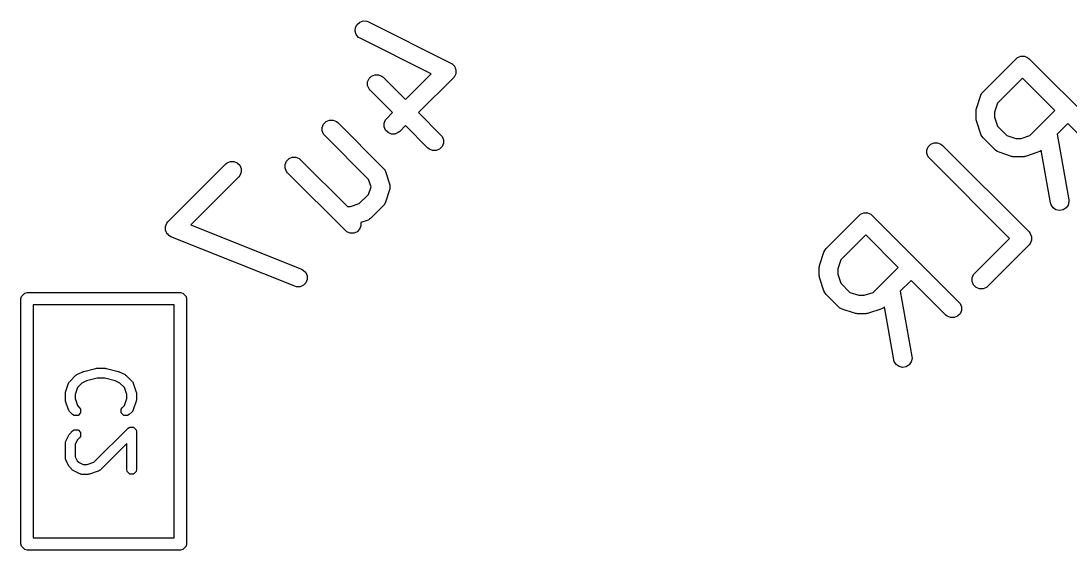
# Model space of a CAD drawing. Extents: x -0.05 to 2.94, y -0.16 to 2.16.
# Drawn here: x 1.6084 to 1.9453, y 0.8667 to 1.0366 of the extents above; entities that cross this region are included whole.
import ezdxf

# ---------------------------------------------------------------- set-up
doc = ezdxf.new("R2010")
doc.units = 0
doc.header["$MEASUREMENT"] = 0
doc.layers.add('BLACK', color=7, linetype='CONTINUOUS')

msp = doc.modelspace()

# ---------------------------------------------------------------- linework, layer by layer
at = {"layer": 'BLACK', "linetype": 'CONTINUOUS'}
for p, q in [((1.71574, 1.03331), (1.71583, 1.03446)), ((1.71583, 1.03446), (1.71634, 1.03549)), ((1.71634, 1.03549), (1.71721, 1.03624)), ((1.71721, 1.03624), (1.7183, 1.03661)), ((1.7183, 1.03661), (1.71945, 1.03653)), ((1.71945, 1.03653), (1.71999, 1.03632)), ((1.71999, 1.03632), (1.74651, 1.02306)), ((1.71611, 1.03222), (1.71574, 1.03331)), ((1.71686, 1.03135), (1.71611, 1.03222)), ((1.71735, 1.03104), (1.71686, 1.03135)), ((1.7402, 1.01961), (1.71735, 1.03104)), ((1.91737, 1.0139), (1.92797, 1.0245)), ((1.92797, 1.0245), (1.92842, 1.02487)), ((1.92842, 1.02487), (1.92949, 1.02531)), ((1.92949, 1.02531), (1.93064, 1.02531)), ((1.93064, 1.02531), (1.9317, 1.02487)), ((1.9317, 1.02487), (1.93215, 1.0245)), ((1.93215, 1.0245), (1.95999, 0.99666)), ((1.74651, 1.02306), (1.74675, 1.02291)), ((1.74675, 1.02291), (1.74683, 1.02288)), ((1.74683, 1.02288), (1.74687, 1.02284)), ((1.74687, 1.02284), (1.747, 1.02276)), ((1.747, 1.02276), (1.74731, 1.0224)), ((1.74731, 1.0224), (1.74764, 1.02206)), ((1.74764, 1.02206), (1.74768, 1.02196)), ((1.74768, 1.02196), (1.74775, 1.02188)), ((1.74775, 1.02188), (1.7479, 1.02144)), ((1.7479, 1.02144), (1.74808, 1.021)), ((1.74808, 1.021), (1.74808, 1.02089)), ((1.74808, 1.02089), (1.74812, 1.02079)), ((1.74812, 1.02079), (1.74808, 1.02032)), ((1.71975, 1.01702), (1.72019, 1.01809)), ((1.72019, 1.01809), (1.72101, 1.0189)), ((1.72101, 1.0189), (1.72207, 1.01934)), ((1.72207, 1.01934), (1.72323, 1.01934)), ((1.72323, 1.01934), (1.72429, 1.0189)), ((1.72429, 1.0189), (1.72474, 1.01853)), ((1.72474, 1.01853), (1.73193, 1.01134)), ((1.73193, 1.01134), (1.7402, 1.01961)), ((1.74727, 1.01833), (1.73611, 1.00717)), ((1.74746, 1.01856), (1.74727, 1.01833)), ((1.74752, 1.01861), (1.74746, 1.01856)), ((1.74755, 1.01866), (1.74752, 1.01861)), ((1.74764, 1.01878), (1.74755, 1.01866)), ((1.74782, 1.01922), (1.74764, 1.01878)), ((1.74803, 1.01964), (1.74782, 1.01922)), ((1.74804, 1.01975), (1.74803, 1.01964)), ((1.74808, 1.01985), (1.74804, 1.01975)), ((1.74808, 1.02032), (1.74808, 1.01985)), ((1.93006, 1.01824), (1.92204, 1.01022)), ((1.94047, 1.00783), (1.93006, 1.01824)), ((1.71975, 1.01587), (1.71975, 1.01702)), ((1.72019, 1.0148), (1.71975, 1.01587)), ((1.72056, 1.01436), (1.72019, 1.0148)), ((1.72775, 1.00717), (1.72056, 1.01436)), ((1.91533, 1.00877), (1.91665, 1.01274)), ((1.91665, 1.01274), (1.91689, 1.01327)), ((1.91689, 1.01327), (1.91696, 1.01335)), ((1.91696, 1.01335), (1.917, 1.01345)), ((1.917, 1.01345), (1.91737, 1.0139)), ((1.91518, 1.00783), (1.91521, 1.00812)), ((1.91518, 1.00518), (1.91518, 1.00783)), ((1.9152, 1.0082), (1.91522, 1.0083)), ((1.91521, 1.00812), (1.9152, 1.0082)), ((1.91522, 1.0083), (1.91523, 1.00841)), ((1.91523, 1.00841), (1.91526, 1.00848)), ((1.91526, 1.00848), (1.91533, 1.00877)), ((1.92204, 1.01022), (1.92108, 1.00735)), ((1.92108, 1.00735), (1.92108, 1.00566)), ((1.93244, 0.99981), (1.94047, 1.00783)), ((1.70561, 1.0035), (1.70643, 1.00432)), ((1.70643, 1.00432), (1.70749, 1.00476)), ((1.70749, 1.00476), (1.70864, 1.00476)), ((1.70864, 1.00476), (1.70971, 1.00432)), ((1.70971, 1.00432), (1.71016, 1.00395)), ((1.71016, 1.00395), (1.72474, 0.98937)), ((1.72506, 1.00376), (1.7255, 1.00483)), ((1.7255, 1.00483), (1.72586, 1.00528)), ((1.72586, 1.00528), (1.72775, 1.00717)), ((1.73611, 1.00717), (1.7433, 0.99997)), ((1.91521, 1.00489), (1.91518, 1.00518)), ((1.9152, 1.00481), (1.91521, 1.00489)), ((1.91522, 1.00471), (1.9152, 1.00481)), ((1.91523, 1.00461), (1.91522, 1.00471)), ((1.91526, 1.00453), (1.91523, 1.00461)), ((1.91533, 1.00425), (1.91526, 1.00453)), ((1.91665, 1.00027), (1.91533, 1.00425)), ((1.92108, 1.00566), (1.92204, 1.0028)), ((1.70517, 1.00244), (1.70561, 1.0035)), ((1.70517, 1.00129), (1.70517, 1.00244)), ((1.70561, 1.00022), (1.70517, 1.00129)), ((1.72506, 1.00261), (1.72506, 1.00376)), ((1.7255, 1.00155), (1.72506, 1.00261)), ((1.72631, 1.00073), (1.7255, 1.00155)), ((1.72738, 1.00029), (1.72631, 1.00073)), ((1.72959, 1.00073), (1.72853, 1.00029)), ((1.73004, 1.0011), (1.72959, 1.00073)), ((1.73193, 1.00299), (1.73004, 1.0011)), ((1.73912, 0.9958), (1.73193, 1.00299)), ((1.92204, 1.0028), (1.92503, 0.99981)), ((1.94464, 1.00366), (1.94119, 1.0002)), ((1.95581, 0.99249), (1.94464, 1.00366)), ((1.70598, 0.99978), (1.70561, 1.00022)), ((1.72007, 0.98569), (1.70598, 0.99978)), ((1.72853, 1.00029), (1.72738, 1.00029)), ((1.7433, 0.99997), (1.74366, 0.99953)), ((1.74366, 0.99953), (1.74411, 0.99846)), ((1.74411, 0.99731), (1.74366, 0.99625)), ((1.74411, 0.99846), (1.74411, 0.99731)), ((1.90058, 0.99703), (1.90165, 0.99747)), ((1.90165, 0.99747), (1.9028, 0.99747)), ((1.9028, 0.99747), (1.90386, 0.99703)), ((1.91689, 0.99974), (1.91665, 1.00027)), ((1.91696, 0.99966), (1.91689, 0.99974)), ((1.917, 0.99956), (1.91696, 0.99966)), ((1.91737, 0.99912), (1.917, 0.99956)), ((1.92134, 0.99514), (1.91737, 0.99912)), ((1.92503, 0.99981), (1.92789, 0.99886)), ((1.92789, 0.99886), (1.92958, 0.99886)), ((1.92958, 0.99886), (1.93244, 0.99981)), ((1.94119, 1.0002), (1.9449, 0.97918)), ((1.73957, 0.99543), (1.73912, 0.9958)), ((1.74063, 0.99499), (1.73957, 0.99543)), ((1.74179, 0.99499), (1.74063, 0.99499)), ((1.74285, 0.99543), (1.74179, 0.99499)), ((1.74366, 0.99625), (1.74285, 0.99543)), ((1.89933, 0.99515), (1.89977, 0.99622)), ((1.89933, 0.994), (1.89933, 0.99515)), ((1.89977, 0.99294), (1.89933, 0.994)), ((1.89977, 0.99622), (1.90058, 0.99703)), ((1.90386, 0.99703), (1.90431, 0.99666)), ((1.90431, 0.99666), (1.93215, 0.96883)), ((1.92179, 0.99477), (1.92134, 0.99514)), ((1.92189, 0.99473), (1.92179, 0.99477)), ((1.92197, 0.99466), (1.92189, 0.99473)), ((1.9225, 0.99443), (1.92197, 0.99466)), ((1.92648, 0.9931), (1.9225, 0.99443)), ((1.93497, 0.99443), (1.93099, 0.9931)), ((1.9355, 0.99466), (1.93497, 0.99443)), ((1.93558, 0.99473), (1.9355, 0.99466)), ((1.93568, 0.99477), (1.93558, 0.99473)), ((1.93609, 0.99511), (1.93568, 0.99477)), ((1.93908, 0.97816), (1.93609, 0.99511)), ((1.6556, 0.97214), (1.67416, 0.99069)), ((1.67416, 0.99069), (1.67461, 0.99106)), ((1.67461, 0.99106), (1.67568, 0.9915)), ((1.67568, 0.9915), (1.67683, 0.9915)), ((1.67683, 0.9915), (1.67789, 0.99106)), ((1.67789, 0.99106), (1.67871, 0.99025)), ((1.69324, 0.99051), (1.69368, 0.99157)), ((1.69324, 0.98936), (1.69324, 0.99051)), ((1.69368, 0.99157), (1.6945, 0.99239)), ((1.6945, 0.99239), (1.69556, 0.99283)), ((1.69556, 0.99283), (1.69671, 0.99283)), ((1.69671, 0.99283), (1.69778, 0.99239)), ((1.69778, 0.99239), (1.69822, 0.99202)), ((1.69822, 0.99202), (1.71327, 0.97698)), ((1.90013, 0.99249), (1.89977, 0.99294)), ((1.92589, 0.96674), (1.90013, 0.99249)), ((1.92676, 0.99304), (1.92648, 0.9931)), ((1.92683, 0.99301), (1.92676, 0.99304)), ((1.92694, 0.993), (1.92683, 0.99301)), ((1.92704, 0.99297), (1.92694, 0.993)), ((1.92712, 0.99298), (1.92704, 0.99297)), ((1.92741, 0.99295), (1.92712, 0.99298)), ((1.93006, 0.99295), (1.92741, 0.99295)), ((1.93035, 0.99298), (1.93006, 0.99295)), ((1.93043, 0.99297), (1.93035, 0.99298)), ((1.93053, 0.993), (1.93043, 0.99297)), ((1.93064, 0.99301), (1.93053, 0.993)), ((1.93071, 0.99304), (1.93064, 0.99301)), ((1.93099, 0.9931), (1.93071, 0.99304)), ((1.67871, 0.99025), (1.67915, 0.98918)), ((1.67915, 0.98803), (1.67871, 0.98697)), ((1.67915, 0.98918), (1.67915, 0.98803)), ((1.69368, 0.98829), (1.69324, 0.98936)), ((1.69405, 0.98784), (1.69368, 0.98829)), ((1.71261, 0.96928), (1.69405, 0.98784)), ((1.72474, 0.98937), (1.72511, 0.98892)), ((1.72511, 0.98892), (1.72515, 0.98882)), ((1.72515, 0.98882), (1.72522, 0.98874)), ((1.72522, 0.98874), (1.72545, 0.98821)), ((1.72545, 0.98821), (1.72678, 0.98424)), ((1.67834, 0.98652), (1.66295, 0.97113)), ((1.67871, 0.98697), (1.67834, 0.98652)), ((1.72086, 0.9833), (1.72007, 0.98569)), ((1.72678, 0.98424), (1.7268, 0.98413)), ((1.7268, 0.98413), (1.72682, 0.98408)), ((1.72682, 0.98408), (1.72683, 0.98401)), ((1.72683, 0.98401), (1.72691, 0.98367)), ((1.71708, 0.97793), (1.72007, 0.98092)), ((1.72007, 0.98092), (1.72086, 0.9833)), ((1.72678, 0.98237), (1.72545, 0.97839)), ((1.7268, 0.98248), (1.72678, 0.98237)), ((1.72682, 0.98252), (1.7268, 0.98248)), ((1.72683, 0.9826), (1.72682, 0.98252)), ((1.72691, 0.98293), (1.72683, 0.9826)), ((1.72691, 0.98367), (1.72688, 0.9833)), ((1.72688, 0.9833), (1.72691, 0.98293)), ((1.71327, 0.97698), (1.71422, 0.97698)), ((1.71422, 0.97698), (1.71708, 0.97793)), ((1.72474, 0.97724), (1.72076, 0.97326)), ((1.72511, 0.97769), (1.72474, 0.97724)), ((1.72515, 0.97778), (1.72511, 0.97769)), ((1.72522, 0.97786), (1.72515, 0.97778)), ((1.72545, 0.97839), (1.72522, 0.97786)), ((1.93924, 0.9776), (1.93908, 0.97816)), ((1.93986, 0.97663), (1.93924, 0.9776)), ((1.94469, 0.97748), (1.94403, 0.97654)), ((1.94494, 0.9786), (1.94469, 0.97748)), ((1.9449, 0.97918), (1.94494, 0.9786)), ((1.86699, 0.96352), (1.8776, 0.97413)), ((1.8776, 0.97413), (1.87805, 0.9745)), ((1.87805, 0.9745), (1.87911, 0.97494)), ((1.87911, 0.97494), (1.88026, 0.97494)), ((1.88026, 0.97494), (1.88133, 0.9745)), ((1.88133, 0.9745), (1.88177, 0.97413)), ((1.88177, 0.97413), (1.90961, 0.94629)), ((1.9408, 0.97597), (1.93986, 0.97663)), ((1.94193, 0.97572), (1.9408, 0.97597)), ((1.94306, 0.97592), (1.94193, 0.97572)), ((1.94403, 0.97654), (1.94306, 0.97592)), ((1.65479, 0.97059), (1.6548, 0.9706)), ((1.6548, 0.97003), (1.65479, 0.97059)), ((1.6548, 0.97062), (1.65501, 0.97114)), ((1.6548, 0.9706), (1.6548, 0.97062)), ((1.65501, 0.97114), (1.65522, 0.97166)), ((1.65522, 0.97166), (1.65523, 0.97167)), ((1.65523, 0.97167), (1.65524, 0.97169)), ((1.65524, 0.97169), (1.6556, 0.97214)), ((1.66295, 0.97113), (1.69856, 0.95688)), ((1.71759, 0.9708), (1.71715, 0.96973)), ((1.71961, 0.97255), (1.71759, 0.97188)), ((1.71759, 0.97188), (1.71759, 0.9708)), ((1.72014, 0.97278), (1.71961, 0.97255)), ((1.72022, 0.97285), (1.72014, 0.97278)), ((1.72031, 0.97289), (1.72022, 0.97285)), ((1.72076, 0.97326), (1.72031, 0.97289)), ((1.6548, 0.96947), (1.6548, 0.97003)), ((1.6548, 0.96945), (1.6548, 0.96947)), ((1.6548, 0.96944), (1.6548, 0.96945)), ((1.65502, 0.96892), (1.6548, 0.96944)), ((1.65524, 0.96841), (1.65502, 0.96892)), ((1.65525, 0.96839), (1.65524, 0.96841)), ((1.65526, 0.96838), (1.65525, 0.96839)), ((1.65566, 0.96799), (1.65526, 0.96838)), ((1.65605, 0.96759), (1.65566, 0.96799)), ((1.65607, 0.96759), (1.65605, 0.96759)), ((1.65608, 0.96757), (1.65607, 0.96759)), ((1.6566, 0.96731), (1.65608, 0.96757)), ((1.69637, 0.9514), (1.6566, 0.96731)), ((1.71306, 0.96892), (1.71261, 0.96928)), ((1.71412, 0.96848), (1.71306, 0.96892)), ((1.71527, 0.96848), (1.71412, 0.96848)), ((1.71634, 0.96892), (1.71527, 0.96848)), ((1.71715, 0.96973), (1.71634, 0.96892)), ((1.87969, 0.96786), (1.87166, 0.95984)), ((1.89009, 0.95746), (1.87969, 0.96786)), ((1.93215, 0.96883), (1.93252, 0.96838)), ((1.93252, 0.96838), (1.93252, 0.96838)), ((1.93252, 0.96838), (1.93296, 0.96731)), ((1.93296, 0.96731), (1.93296, 0.96616)), ((1.86663, 0.96308), (1.86699, 0.96352)), ((1.91472, 0.95557), (1.92589, 0.96674)), ((1.93215, 0.96465), (1.91889, 0.95139)), ((1.93252, 0.9651), (1.93215, 0.96465)), ((1.93296, 0.96616), (1.93252, 0.9651)), ((1.86495, 0.95839), (1.86628, 0.96237)), ((1.86628, 0.96237), (1.86652, 0.9629)), ((1.86652, 0.9629), (1.86659, 0.96298)), ((1.86659, 0.96298), (1.86663, 0.96308)), ((1.69856, 0.95688), (1.69907, 0.95661)), ((1.8648, 0.95746), (1.86483, 0.95775)), ((1.8648, 0.95481), (1.8648, 0.95746)), ((1.86483, 0.95783), (1.86485, 0.95793)), ((1.86483, 0.95775), (1.86483, 0.95783)), ((1.86485, 0.95793), (1.86486, 0.95803)), ((1.86486, 0.95803), (1.86489, 0.95811)), ((1.86489, 0.95811), (1.86495, 0.95839)), ((1.87166, 0.95984), (1.87071, 0.95698)), ((1.87071, 0.95698), (1.87071, 0.95529)), ((1.88207, 0.94943), (1.89009, 0.95746)), ((1.69907, 0.95661), (1.6999, 0.95581)), ((1.6999, 0.95581), (1.70035, 0.95475)), ((1.70037, 0.9536), (1.69994, 0.95253)), ((1.70035, 0.95475), (1.70037, 0.9536)), ((1.86483, 0.95452), (1.8648, 0.95481)), ((1.86483, 0.95444), (1.86483, 0.95452)), ((1.86485, 0.95434), (1.86483, 0.95444)), ((1.86486, 0.95423), (1.86485, 0.95434)), ((1.86489, 0.95416), (1.86486, 0.95423)), ((1.86495, 0.95387), (1.86489, 0.95416)), ((1.86628, 0.9499), (1.86495, 0.95387)), ((1.87071, 0.95529), (1.87166, 0.95242)), ((1.91391, 0.95406), (1.91435, 0.95512)), ((1.91391, 0.95291), (1.91391, 0.95406)), ((1.91435, 0.95512), (1.91472, 0.95557)), ((1.69692, 0.95124), (1.69637, 0.9514)), ((1.69807, 0.95125), (1.69692, 0.95124)), ((1.69913, 0.9517), (1.69807, 0.95125)), ((1.69994, 0.95253), (1.69913, 0.9517)), ((1.87166, 0.95242), (1.87465, 0.94943)), ((1.89427, 0.95328), (1.89081, 0.94983)), ((1.90544, 0.94211), (1.89427, 0.95328)), ((1.91435, 0.95184), (1.91391, 0.95291)), ((1.91516, 0.95103), (1.91435, 0.95184)), ((1.91623, 0.95059), (1.91516, 0.95103)), ((1.91738, 0.95059), (1.91623, 0.95059)), ((1.91844, 0.95103), (1.91738, 0.95059)), ((1.91889, 0.95139), (1.91844, 0.95103)), ((1.60843, 0.94737), (1.60858, 0.94812)), ((1.60843, 0.86863), (1.60843, 0.94737)), ((1.60858, 0.94812), (1.60964, 0.94919)), ((1.60964, 0.94919), (1.61039, 0.94934)), ((1.61039, 0.94934), (1.65961, 0.94934)), ((1.65961, 0.94934), (1.66036, 0.94919)), ((1.66036, 0.94919), (1.66142, 0.94812)), ((1.66142, 0.94812), (1.66157, 0.94737)), ((1.66157, 0.94737), (1.66157, 0.86863)), ((1.86652, 0.94937), (1.86628, 0.9499)), ((1.86659, 0.94929), (1.86652, 0.94937)), ((1.86663, 0.94919), (1.86659, 0.94929)), ((1.86699, 0.94874), (1.86663, 0.94919)), ((1.87097, 0.94477), (1.86699, 0.94874)), ((1.87465, 0.94943), (1.87751, 0.94848)), ((1.87751, 0.94848), (1.87921, 0.94848)), ((1.87921, 0.94848), (1.88207, 0.94943)), ((1.89081, 0.94983), (1.89452, 0.92881)), ((1.61236, 0.9454), (1.61236, 0.8706)), ((1.65764, 0.9454), (1.61236, 0.9454)), ((1.65764, 0.8706), (1.65764, 0.9454)), ((1.87142, 0.9444), (1.87097, 0.94477)), ((1.87152, 0.94436), (1.87142, 0.9444)), ((1.8716, 0.94429), (1.87152, 0.94436)), ((1.87212, 0.94405), (1.8716, 0.94429)), ((1.8761, 0.94273), (1.87212, 0.94405)), ((1.8846, 0.94405), (1.88062, 0.94273)), ((1.88513, 0.94429), (1.8846, 0.94405)), ((1.88521, 0.94436), (1.88513, 0.94429)), ((1.8853, 0.9444), (1.88521, 0.94436)), ((1.88572, 0.94474), (1.8853, 0.9444)), ((1.88871, 0.92778), (1.88572, 0.94474)), ((1.90961, 0.94629), (1.90998, 0.94584)), ((1.90998, 0.94584), (1.91042, 0.94478)), ((1.91042, 0.94363), (1.90998, 0.94256)), ((1.91042, 0.94478), (1.91042, 0.94363)), ((1.87639, 0.94266), (1.8761, 0.94273)), ((1.87646, 0.94263), (1.87639, 0.94266)), ((1.87656, 0.94262), (1.87646, 0.94263)), ((1.87667, 0.9426), (1.87656, 0.94262)), ((1.87674, 0.9426), (1.87667, 0.9426)), ((1.87703, 0.94257), (1.87674, 0.9426)), ((1.87969, 0.94257), (1.87703, 0.94257)), ((1.87998, 0.9426), (1.87969, 0.94257)), ((1.88006, 0.9426), (1.87998, 0.9426)), ((1.88016, 0.94262), (1.88006, 0.9426)), ((1.88026, 0.94263), (1.88016, 0.94262)), ((1.88033, 0.94266), (1.88026, 0.94263)), ((1.88062, 0.94273), (1.88033, 0.94266)), ((1.90588, 0.94175), (1.90544, 0.94211)), ((1.90695, 0.94131), (1.90588, 0.94175)), ((1.9081, 0.94131), (1.90695, 0.94131)), ((1.90917, 0.94175), (1.9081, 0.94131)), ((1.90998, 0.94256), (1.90917, 0.94175)), ((1.88887, 0.92722), (1.88871, 0.92778)), ((1.88948, 0.92625), (1.88887, 0.92722)), ((1.89432, 0.9271), (1.89366, 0.92616)), ((1.89457, 0.92823), (1.89432, 0.9271)), ((1.89452, 0.92881), (1.89457, 0.92823)), ((1.62637, 0.923), (1.62824, 0.92394)), ((1.62824, 0.92394), (1.62841, 0.92398)), ((1.62841, 0.92398), (1.62856, 0.92406)), ((1.62856, 0.92406), (1.63231, 0.92499)), ((1.63231, 0.92499), (1.63251, 0.925)), ((1.63251, 0.925), (1.63269, 0.92504)), ((1.63269, 0.92504), (1.63551, 0.92504)), ((1.63551, 0.92504), (1.6357, 0.925)), ((1.6357, 0.925), (1.63589, 0.92499)), ((1.63589, 0.92499), (1.63964, 0.92406)), ((1.63964, 0.92406), (1.63979, 0.92398)), ((1.63979, 0.92398), (1.63996, 0.92394)), ((1.63996, 0.92394), (1.64183, 0.923)), ((1.89043, 0.92559), (1.88948, 0.92625)), ((1.89155, 0.92534), (1.89043, 0.92559)), ((1.89269, 0.92554), (1.89155, 0.92534)), ((1.89366, 0.92616), (1.89269, 0.92554)), ((1.62276, 0.9174), (1.6237, 0.92022)), ((1.6237, 0.92022), (1.62374, 0.92028)), ((1.62374, 0.92032), (1.62388, 0.92053)), ((1.62374, 0.92028), (1.62374, 0.92032)), ((1.62388, 0.92053), (1.62401, 0.92075)), ((1.62401, 0.92075), (1.62404, 0.92077)), ((1.62404, 0.92077), (1.62408, 0.92083)), ((1.62408, 0.92083), (1.62596, 0.92271)), ((1.62596, 0.92271), (1.62617, 0.92285)), ((1.62617, 0.92285), (1.62637, 0.923)), ((1.628, 0.9203), (1.62657, 0.91887)), ((1.62949, 0.92104), (1.628, 0.9203)), ((1.63289, 0.92189), (1.62949, 0.92104)), ((1.63531, 0.92189), (1.63289, 0.92189)), ((1.63871, 0.92104), (1.63531, 0.92189)), ((1.6402, 0.9203), (1.63871, 0.92104)), ((1.64163, 0.91887), (1.6402, 0.9203)), ((1.64183, 0.923), (1.64203, 0.92285)), ((1.64203, 0.92285), (1.64224, 0.92271)), ((1.64224, 0.92271), (1.64412, 0.92083)), ((1.64412, 0.92083), (1.64416, 0.92077)), ((1.64416, 0.92077), (1.6442, 0.92075)), ((1.6442, 0.92075), (1.64432, 0.92053)), ((1.64432, 0.92053), (1.64446, 0.92032)), ((1.64446, 0.92032), (1.64446, 0.92028)), ((1.64446, 0.92028), (1.6445, 0.92022)), ((1.6445, 0.92022), (1.64544, 0.9174)), ((1.62268, 0.91691), (1.62273, 0.91715)), ((1.62268, 0.91503), (1.62268, 0.91691)), ((1.62273, 0.91715), (1.62276, 0.9174)), ((1.62657, 0.91887), (1.62583, 0.91665)), ((1.62583, 0.91665), (1.62583, 0.91529)), ((1.64237, 0.91665), (1.64163, 0.91887)), ((1.64237, 0.91529), (1.64237, 0.91665)), ((1.64544, 0.9174), (1.64547, 0.91715)), ((1.64547, 0.91715), (1.64552, 0.91691)), ((1.64552, 0.91691), (1.64552, 0.91503)), ((1.62273, 0.91478), (1.62268, 0.91503)), ((1.62276, 0.91453), (1.62273, 0.91478)), ((1.6237, 0.91172), (1.62276, 0.91453)), ((1.62583, 0.91529), (1.62657, 0.91307)), ((1.62657, 0.91307), (1.62725, 0.91239)), ((1.64095, 0.91239), (1.64163, 0.91307)), ((1.64163, 0.91307), (1.64237, 0.91529)), ((1.64544, 0.91453), (1.6445, 0.91172)), ((1.64547, 0.91478), (1.64544, 0.91453)), ((1.64552, 0.91503), (1.64547, 0.91478)), ((1.62374, 0.91165), (1.6237, 0.91172)), ((1.62374, 0.91162), (1.62374, 0.91165)), ((1.62388, 0.91141), (1.62374, 0.91162)), ((1.62401, 0.91119), (1.62388, 0.91141)), ((1.62404, 0.91117), (1.62401, 0.91119)), ((1.62408, 0.9111), (1.62404, 0.91117)), ((1.62502, 0.91017), (1.62408, 0.9111)), ((1.62553, 0.90983), (1.62502, 0.91017)), ((1.62674, 0.90983), (1.62553, 0.90983)), ((1.62759, 0.91068), (1.62674, 0.90983)), ((1.62725, 0.91239), (1.62759, 0.91188)), ((1.62759, 0.91188), (1.62759, 0.91068)), ((1.64061, 0.91188), (1.64095, 0.91239)), ((1.64061, 0.91068), (1.64061, 0.91188)), ((1.64147, 0.90983), (1.64061, 0.91068)), ((1.64267, 0.90983), (1.64147, 0.90983)), ((1.64318, 0.91017), (1.64267, 0.90983)), ((1.64412, 0.9111), (1.64318, 0.91017)), ((1.64416, 0.91117), (1.64412, 0.9111)), ((1.6442, 0.91119), (1.64416, 0.91117)), ((1.64432, 0.91141), (1.6442, 0.91119)), ((1.64446, 0.91162), (1.64432, 0.91141)), ((1.6445, 0.91172), (1.64446, 0.91165)), ((1.64446, 0.91165), (1.64446, 0.91162)), ((1.62285, 0.90167), (1.62379, 0.90355)), ((1.62379, 0.90355), (1.62394, 0.90375)), ((1.62394, 0.90375), (1.62408, 0.90396)), ((1.62408, 0.90396), (1.62502, 0.9049)), ((1.62502, 0.9049), (1.62553, 0.90524)), ((1.62553, 0.90524), (1.62674, 0.90524)), ((1.62674, 0.90524), (1.62759, 0.90438)), ((1.62759, 0.90318), (1.62725, 0.90267)), ((1.62759, 0.90438), (1.62759, 0.90318)), ((1.63184, 0.89485), (1.64283, 0.90583)), ((1.64283, 0.90583), (1.64334, 0.90617)), ((1.64334, 0.90617), (1.64455, 0.90617)), ((1.64455, 0.90617), (1.6454, 0.90532)), ((1.6454, 0.90532), (1.6454, 0.90532)), ((1.6454, 0.90532), (1.64552, 0.90472)), ((1.64552, 0.90472), (1.64552, 0.89253)), ((1.62268, 0.90097), (1.6227, 0.90105)), ((1.62268, 0.89628), (1.62268, 0.90097)), ((1.62269, 0.90108), (1.62275, 0.90132)), ((1.6227, 0.90105), (1.62269, 0.90108)), ((1.62275, 0.90132), (1.6228, 0.90157)), ((1.6228, 0.90157), (1.62283, 0.9016)), ((1.62283, 0.9016), (1.62285, 0.90167)), ((1.62649, 0.90191), (1.62583, 0.9006)), ((1.62583, 0.9006), (1.62583, 0.89665)), ((1.62725, 0.90267), (1.62649, 0.90191)), ((1.64237, 0.90092), (1.63381, 0.89236)), ((1.64237, 0.89253), (1.64237, 0.90092)), ((1.6227, 0.89621), (1.62268, 0.89628)), ((1.62269, 0.89617), (1.6227, 0.89621)), ((1.62275, 0.89593), (1.62269, 0.89617)), ((1.62583, 0.89665), (1.62649, 0.89534)), ((1.6228, 0.89568), (1.62275, 0.89593)), ((1.62283, 0.89565), (1.6228, 0.89568)), ((1.62285, 0.89558), (1.62283, 0.89565)), ((1.62379, 0.8937), (1.62285, 0.89558)), ((1.62394, 0.8935), (1.62379, 0.8937)), ((1.62408, 0.89329), (1.62394, 0.8935)), ((1.62502, 0.89236), (1.62408, 0.89329)), ((1.62649, 0.89534), (1.62707, 0.89476)), ((1.62707, 0.89476), (1.62838, 0.89411)), ((1.62838, 0.89411), (1.62963, 0.89411)), ((1.62963, 0.89411), (1.63184, 0.89485)), ((1.62523, 0.89222), (1.62502, 0.89236)), ((1.62543, 0.89206), (1.62523, 0.89222)), ((1.6273, 0.89112), (1.62543, 0.89206)), ((1.62738, 0.8911), (1.6273, 0.89112)), ((1.6274, 0.89108), (1.62738, 0.8911)), ((1.62765, 0.89103), (1.6274, 0.89108)), ((1.6279, 0.89096), (1.62765, 0.89103)), ((1.62793, 0.89097), (1.6279, 0.89096)), ((1.62801, 0.89096), (1.62793, 0.89097)), ((1.62988, 0.89096), (1.62801, 0.89096)), ((1.63013, 0.89101), (1.62988, 0.89096)), ((1.63038, 0.89104), (1.63013, 0.89101)), ((1.63319, 0.89198), (1.63038, 0.89104)), ((1.63326, 0.89202), (1.63319, 0.89198)), ((1.6333, 0.89202), (1.63326, 0.89202)), ((1.63351, 0.89216), (1.6333, 0.89202)), ((1.63373, 0.89228), (1.63351, 0.89216)), ((1.63374, 0.89231), (1.63373, 0.89228)), ((1.63381, 0.89236), (1.63374, 0.89231)), ((1.64249, 0.89193), (1.64237, 0.89253)), ((1.64334, 0.89108), (1.64249, 0.89193)), ((1.64455, 0.89108), (1.64334, 0.89108)), ((1.6454, 0.89193), (1.64455, 0.89108)), ((1.64552, 0.89253), (1.6454, 0.89193)), ((1.61236, 0.8706), (1.65764, 0.8706)), ((1.60858, 0.86788), (1.60843, 0.86863)), ((1.60964, 0.86681), (1.60858, 0.86788)), ((1.61039, 0.86666), (1.60964, 0.86681)), ((1.65961, 0.86666), (1.61039, 0.86666)), ((1.66036, 0.86681), (1.65961, 0.86666)), ((1.66142, 0.86788), (1.66036, 0.86681)), ((1.66157, 0.86863), (1.66142, 0.86788))]:
    msp.add_line(p, q, dxfattribs=at)

doc.saveas('drawing.dxf')
